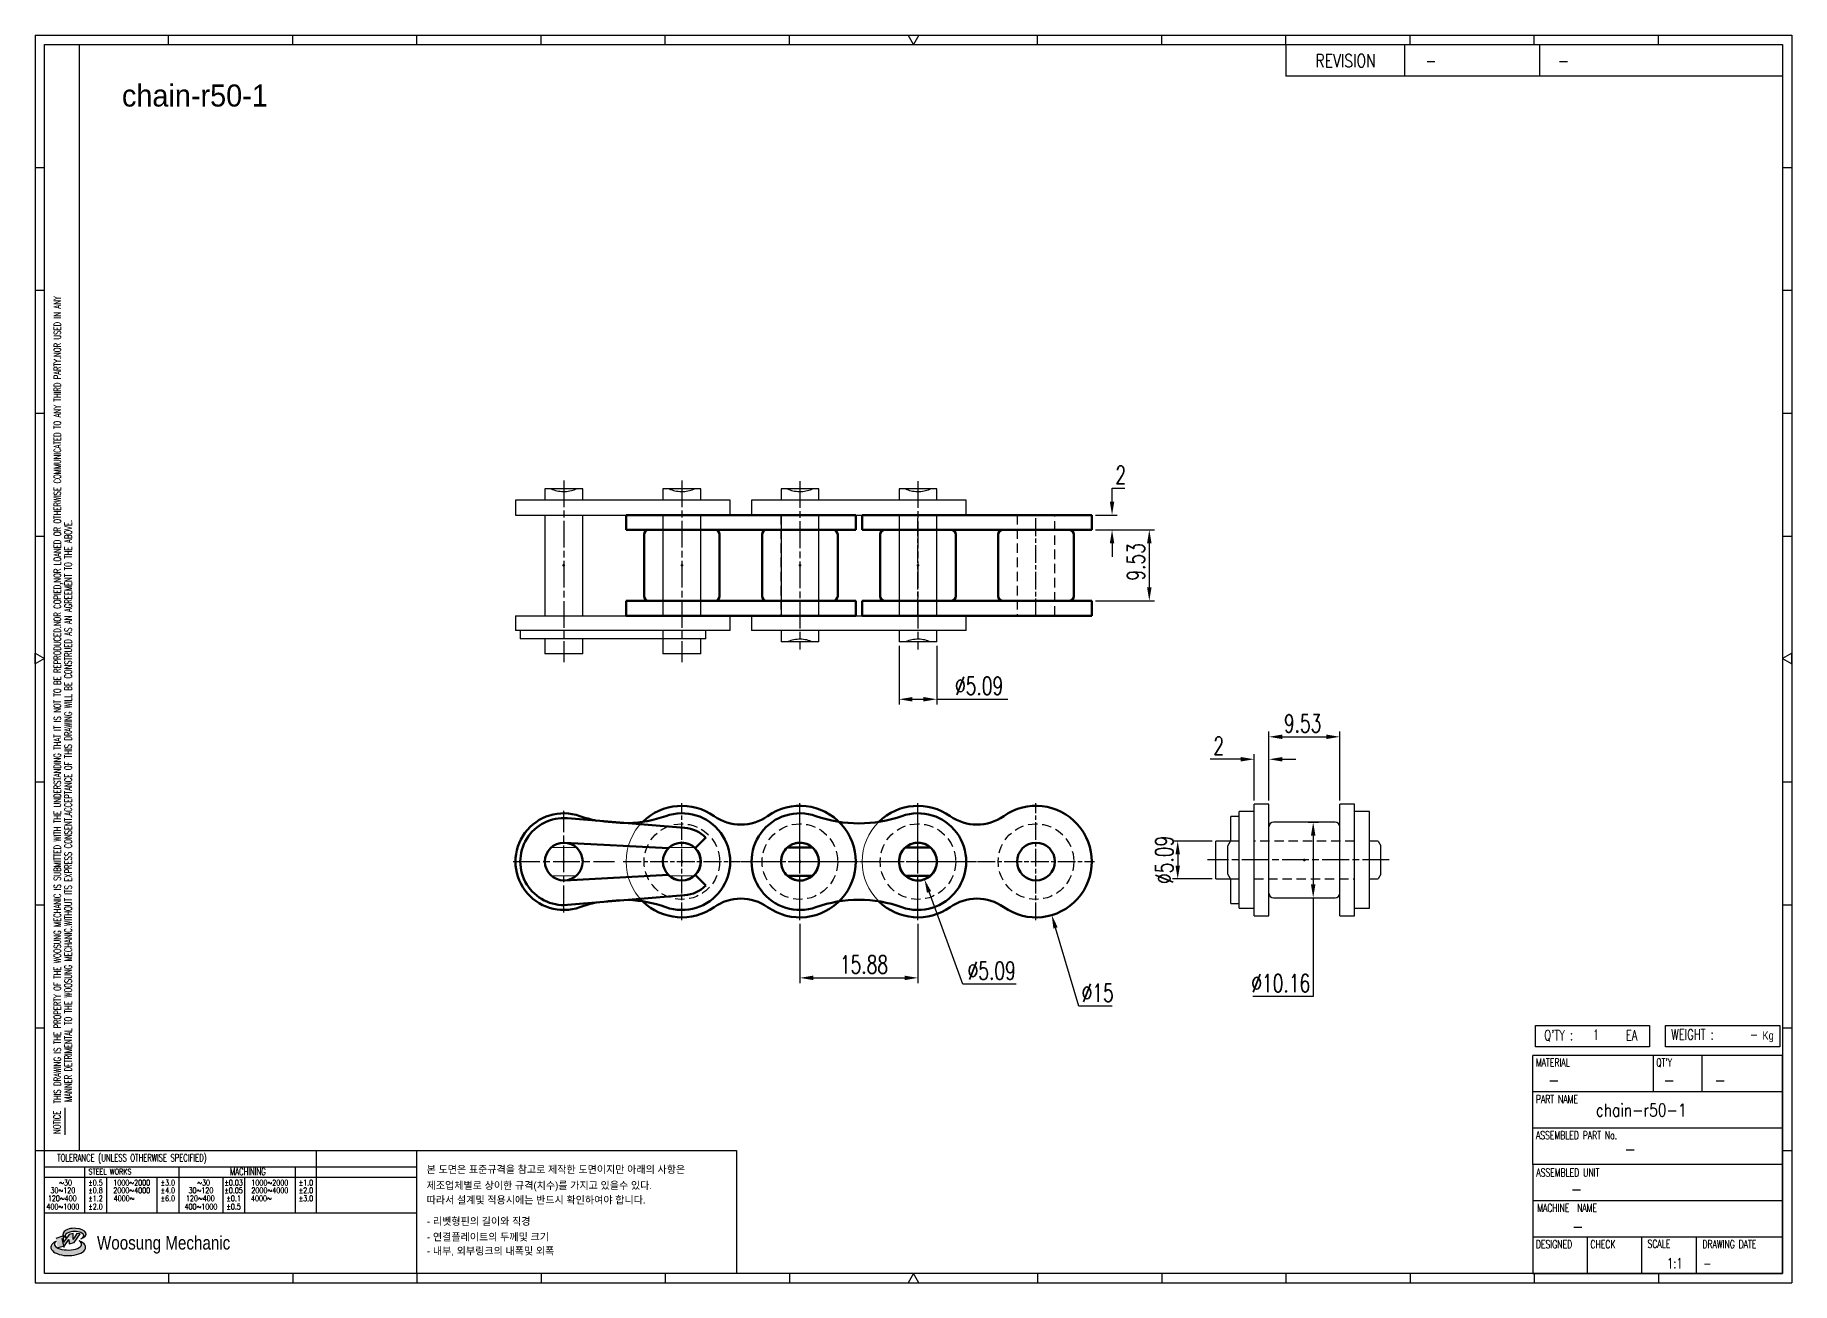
# Model space of a CAD drawing. Header units: millimetres. Extents: x 24612 to 24848, y 34 to 201.
import ezdxf
from ezdxf.enums import TextEntityAlignment as Align

# ---------------------------------------------------------------- set-up
doc = ezdxf.new("R2010")
doc.units = ezdxf.units.MM
doc.linetypes.add('AM_ISO08W050', pattern=[18, 12, -1.5, 3, -1.5])
doc.linetypes.add('HIDDEN', pattern=[9.525, 6.35, -3.175])
doc.layers.get('Defpoints').update_dxf_attribs({"color": 80})
for name, color, linetype, lineweight in [('2d ConnectionPoints', 7, 'Continuous', 50), ('AM_0', 7, 'Continuous', 50), ('AM_6', 10, 'Continuous', 35), ('AM_9', 253, 'Continuous', 0), ('CL1', 140, 'AM_ISO08W050', 25)]:
    doc.layers.add(name, color=color, linetype=linetype, lineweight=lineweight)
for name, color, linetype in [('HID-01', 2, 'HIDDEN'), ('S-DIM', 7, 'Continuous'), ('TITLE', 7, 'Continuous'), ('도면레이아웃', 7, 'Continuous')]:
    doc.layers.add(name, color=color, linetype=linetype)
doc.styles.add('HAN', font='ROMANS.shx', dxfattribs={"width": 0.7, "bigfont": 'whgtxt.shx'})
doc.styles.add('HKD_ST2', font='romans.shx', dxfattribs={"width": 0.7, "height": 4, "bigfont": '@extfont2.shx'})
doc.styles.add('HSG', font='SIMPLEX.shx', dxfattribs={"width": 0.7, "bigfont": 'HSG.shx'})
doc.styles.add('MtXpl_', font='Gulim.ttf')
doc.styles.add('SLDTEXTSTYLE4', font='arial.ttf', dxfattribs={"width": 0.8})
doc.styles.get("Standard").update_dxf_attribs({"font": 'arial.ttf'})
doc.dimstyles.new('APP1', dxfattribs={"dimtxt": 2.4, "dimasz": 1.8, "dimexe": 0.7, "dimexo": 0.5, "dimgap": 0.6, "dimtad": 1, "dimtoh": 1, "dimrnd": 0.01, "dimzin": 9, "dimdsep": 46, "dimtxsty": 'HSG', "dimcen": 0, "dimclrd": 1, "dimclre": 1, "dimclrt": 256, "dimazin": 2, "dimtp": 1, "dimtm": 1, "dimtfac": 0.5, "dimtofl": 0, "dimtmove": 0, "dimatfit": 3, "dimfxl": 0, "dimtvp": 1, "dimtolj": 2, "dimlwd": -1, "dimlwe": -1, "dimarcsym": 0})

# ---------------------------------------------------------------- blocks, each defined once
blk = doc.blocks.new('MAST')
at = {"layer": '도면레이아웃'}
h = blk.add_hatch(color=10, dxfattribs=at)
h.paths.add_polyline_path([(1.544, 35.177), (1.554, 34.966), (1.779, 35.034), (2.054, 35.422), (1.908, 35.446), (1.728, 35.167), (1.741, 35.439), (1.547, 35.405), (1.292, 35.041), (1.295, 35.33), (0.943, 35.208), (1.03, 34.8), (1.336, 34.885)])
edge = h.paths.add_edge_path()
edge.add_ellipse((1.795, 35.421), major_axis=(-0.53, 0), ratio=0.487785, start_angle=122.36065, end_angle=403.39574)
edge.add_line((1.411, 35.244), (1.419, 35.261))
edge.add_ellipse((1.798, 35.344), major_axis=(-0.423, 0), ratio=0.444396, start_angle=131.58977, end_angle=386.19408, ccw=False)
edge = h.paths.add_edge_path()
edge.add_ellipse((1.512, 34.815), major_axis=(-0.793, 0), ratio=0.480113, start_angle=314.67633, end_angle=590.85213)
edge.add_ellipse((1.501, 34.958), major_axis=(-0.62, 0), ratio=0.43311, start_angle=331.7024, end_angle=574.42495, ccw=False)
at = {"color": 140}
for p, q in [((0, 90.118), (80.15, 90.118)), ((0, 90.118), (0, 33.191)), ((80.15, 90.118), (80.15, 33.191)), ((57.068, 89.693), (57.068, 88.246)), ((62.47, 89.693), (62.47, 88.246)), ((68.635, 89.693), (68.635, 88.246)), ((79.725, 88.246), (57.068, 88.246)), ((68.449, 43.961), (68.449, 44.936)), ((68.449, 44.936), (73.654, 44.936)), ((73.654, 44.936), (73.654, 43.961)), ((74.39, 43.961), (74.39, 44.936)), ((74.39, 44.936), (79.595, 44.936)), ((79.595, 44.936), (79.595, 43.961)), ((68.336, 38.59), (68.336, 43.563)), ((79.725, 43.563), (68.336, 43.563)), ((73.654, 43.961), (68.449, 43.961)), ((73.827, 43.563), (73.827, 41.905)), ((79.595, 43.961), (74.39, 43.961)), ((76.037, 43.563), (76.037, 41.905)), ((79.725, 38.59), (79.725, 43.563)), ((79.725, 41.905), (68.336, 41.905)), ((79.725, 40.248), (68.336, 40.248)), ((68.336, 38.59), (68.336, 33.616)), ((79.725, 38.59), (68.336, 38.59)), ((79.725, 33.616), (79.725, 38.59)), ((79.725, 36.932), (68.336, 36.932)), ((79.725, 35.274), (68.336, 35.274)), ((70.822, 33.616), (70.822, 35.274)), ((73.309, 33.616), (73.309, 35.274)), ((75.796, 33.616), (75.796, 35.274)), ((0, 33.191), (80.15, 33.191)), ((68.336, 33.616), (79.725, 33.616))]:
    blk.add_line(p, q, dxfattribs=at)
for p, q in [((6.089, 89.693), (6.089, 90.118)), ((11.753, 89.693), (11.753, 90.118)), ((17.418, 89.693), (17.418, 90.118)), ((23.082, 89.693), (23.082, 90.118)), ((28.746, 89.693), (28.746, 90.118)), ((34.411, 89.693), (34.411, 90.118)), ((45.739, 89.693), (45.739, 90.118)), ((51.404, 89.693), (51.404, 90.118)), ((57.068, 89.693), (57.068, 90.118)), ((62.732, 89.693), (62.732, 90.118)), ((68.397, 89.693), (68.397, 90.118)), ((74.061, 89.693), (74.061, 90.118)), ((0, 84.085), (0.425, 84.085)), ((79.725, 84.085), (80.15, 84.085)), ((0, 78.478), (0.425, 78.478)), ((79.725, 78.478), (80.15, 78.478)), ((0, 72.87), (0.425, 72.87)), ((79.725, 72.87), (80.15, 72.87)), ((0, 67.262), (0.425, 67.262)), ((79.725, 67.262), (80.15, 67.262)), ((0, 56.047), (0.425, 56.047)), ((79.725, 56.047), (80.15, 56.047)), ((0, 50.439), (0.425, 50.439)), ((79.725, 50.439), (80.15, 50.439)), ((0, 44.832), (0.425, 44.832)), ((79.725, 44.832), (80.15, 44.832)), ((1.377, 39.947), (1.377, 41.174)), ((0, 39.224), (0.425, 39.224)), ((79.725, 39.224), (80.15, 39.224)), ((6.089, 33.616), (6.089, 33.191)), ((11.753, 33.616), (11.753, 33.191)), ((17.418, 33.616), (17.418, 33.191)), ((23.082, 33.616), (23.082, 33.191)), ((28.746, 33.616), (28.746, 33.191)), ((34.411, 33.616), (34.411, 33.191)), ((45.739, 33.616), (45.739, 33.191)), ((51.404, 33.616), (51.404, 33.191)), ((57.068, 33.616), (57.068, 33.191)), ((62.732, 33.616), (62.732, 33.191)), ((68.397, 33.616), (68.397, 33.191)), ((74.061, 33.616), (74.061, 33.191))]:
    blk.add_line(p, q)
at = {"color": 2}
for p, q in [((2.017, 39.224), (2.017, 89.693)), ((0.425, 39.224), (17.418, 39.224)), ((0.425, 38.487), (17.418, 38.487)), ((2.257, 38.487), (2.257, 36.382)), ((6.557, 38.5), (6.557, 36.382)), ((11.857, 38.487), (11.857, 36.382)), ((12.816, 39.224), (12.816, 36.382)), ((17.418, 33.616), (17.418, 39.224)), ((0.425, 38.012), (17.418, 38.012)), ((3.257, 38.012), (3.257, 36.382)), ((5.557, 38.012), (5.557, 36.382)), ((8.557, 38.012), (8.557, 36.382)), ((9.557, 38.026), (9.557, 36.382)), ((0.425, 36.382), (17.418, 36.382))]:
    blk.add_line(p, q, dxfattribs=at)
for points in [[(40.075, 89.693), (39.83, 90.118), (40.32, 90.118)], [(0.425, 61.679), (0, 61.433), (0, 61.924)], [(79.725, 61.679), (80.15, 61.433), (80.15, 61.924)], [(40.075, 33.616), (39.83, 33.191), (40.32, 33.191)]]:
    blk.add_lwpolyline(points, close=True)
at = {"color": 140}
blk.add_lwpolyline([(0.425, 89.693), (79.725, 89.693), (79.725, 33.616), (0.425, 33.616)], close=True, dxfattribs=at)
at = {"layer": '도면레이아웃'}
for p, q in [((1.295, 35.33), (0.943, 35.208)), ((1.547, 35.405), (1.292, 35.041)), ((1.292, 35.041), (1.295, 35.33)), ((1.741, 35.439), (1.547, 35.405)), ((1.908, 35.446), (1.728, 35.167)), ((1.728, 35.167), (1.741, 35.439)), ((1.779, 35.034), (2.054, 35.422)), ((2.054, 35.422), (1.908, 35.446)), ((1.03, 34.8), (1.336, 34.885)), ((1.224, 35.208), (1.311, 34.8)), ((1.224, 35.208), (1.224, 35.208)), ((1.336, 34.885), (1.544, 35.177)), ((1.419, 35.261), (1.411, 35.244)), ((1.544, 35.177), (1.554, 34.966)), ((1.554, 34.966), (1.779, 35.034))]:
    blk.add_line(p, q, dxfattribs=at)
for centre, major_axis, ratio, start_param, end_param in [((1.795, 35.421), (-0.53, 0), 0.487785, 2.135596, 7.040584), ((1.798, 35.344), (-0.423, 0), 0.444396, 2.296675, 6.740358), ((1.512, 34.815), (-0.793, 0), 0.480113, 5.492138, 10.312315), ((1.501, 34.958), (-0.62, 0), 0.43311, 5.789299, 10.025607)]:
    blk.add_ellipse(centre, major_axis=major_axis, ratio=ratio, start_param=start_param, end_param=end_param, dxfattribs=at)
for s, height, style, width, p in [('REVISION', 0.5806, 'HAN', 0.8, (58.415, 88.664)), ('-', 0.581, 'HAN', 0.8, (63.426, 88.664)), ('-', 0.581, 'HAN', 0.8, (69.468, 88.664)), ("Q'TY : ", 0.4746, 'HKD_ST2', 0.7, (68.857, 44.253)), ('1', 0.475, 'HKD_ST2', 0.7, (71.071, 44.275)), ('EA', 0.4746, 'HKD_ST2', 0.7, (72.578, 44.253)), ('WEIGHT : ', 0.4746, 'HKD_ST2', 0.7, (74.65, 44.286)), ('-', 0.581, 'HAN', 0.8, (69.029, 42.157)), ('-', 0.581, 'HAN', 0.8, (74.289, 42.157)), ('-', 0.581, 'HAN', 0.8, (76.623, 42.157)), ('-', 0.581, 'HAN', 0.8, (72.515, 39.013)), ('-', 0.581, 'HAN', 0.8, (70.067, 37.189)), ('-', 0.581, 'HAN', 0.8, (70.126, 35.48)), ('1:1', 0.4746, 'HKD_ST2', 0.7, (74.458, 33.848)), ('-', 0.475, 'HKD_ST2', 0.7, (76.112, 33.837))]:
    blk.add_text(s, height=height, dxfattribs=dict(style=style, width=width)).set_placement(p)
at = {"color": 6, "style": 'HKD_ST2', "width": 0.7}
for s, p in [(' THIS DRAWING IS THE PROPERTY OF THE WOOSUNG MECHANIC IS SUBMITTED WITH THE UNDERSTANDING THAT IT IS NOT TO BE REPRODUCED.NOR COPIED,NOR LOANED OR OTHERWISE COMMUNICATED TO ANY THIRD PARTY.NOR USED IN ANY', (1.173, 41.217)), ('MANNER DETRIMENTAL TO THE WOOSUNG MECHANIC.WITHOUT ITS EXPRESS CONSENT.ACCEPTANCE OF THIS DRAWING WILL BE CONSTRUED AS AN AGREEMENT TO THE ABOVE.', (1.672, 41.447))]:
    blk.add_text(s, height=0.326266, rotation=90, dxfattribs=at).set_placement(p)
at = {"style": 'HKD_ST2', "width": 0.7}
blk.add_text('-', height=0.475, dxfattribs=at).set_placement((78.613, 44.286), align=Align.RIGHT)
at = {"color": 254, "style": 'HKD_ST2', "width": 0.7}
for s, height, p in [('MATERIAL', 0.3651, (68.474, 43.425)), ("QT'Y", 0.3651, (73.965, 43.425)), ('PART NAME', 0.3651, (68.474, 41.756)), ('ASSEMBLED PART No.', 0.36511, (68.474, 40.109)), ('ASSEMBLED UNIT', 0.36511, (68.49, 38.408)), ('MACHINE  NAME', 0.36511, (68.532, 36.794)), ('DESIGNED', 0.3651, (68.474, 35.136)), ('CHECK', 0.3651, (70.961, 35.136)), ('SCALE', 0.3651, (73.566, 35.153)), ('DRAWING DATE', 0.36511, (76.071, 35.141))]:
    blk.add_text(s, height=height, dxfattribs=at).set_placement(p, align=Align.TOP_LEFT)
at = {"style": 'HKD_ST2', "width": 0.7}
blk.add_text('NOTICE', height=0.3263, rotation=90, dxfattribs=at).set_placement((1.163, 39.988))
blk.add_text('TOLERANCE (UNLESS OTHERWISE SPECIFIED)', height=0.32627, dxfattribs=at).set_placement((4.417, 38.896), align=Align.MIDDLE_CENTER)
at = {"color": 4, "style": 'HKD_ST2', "width": 0.7}
for s, height, p in [('%%12630', 0.261, (1.389, 37.762)), ('1000%%1262000', 0.26101, (4.407, 37.762)), ('%%12630', 0.261, (7.689, 37.762)), ('1000%%1262000', 0.26101, (10.707, 37.762)), ('120%%126400', 0.26101, (1.237, 37.045)), ('30%%126120', 0.261, (1.263, 37.411)), ('4000%%126', 0.261, (4.061, 37.045)), ('2000%%1264000', 0.26101, (4.407, 37.411)), ('120%%126400', 0.26101, (7.537, 37.045)), ('30%%126120', 0.261, (7.563, 37.411)), ('4000%%126', 0.261, (10.321, 37.045)), ('2000%%1264000', 0.26101, (10.707, 37.411)), ('400%%1261000', 0.26101, (1.263, 36.67)), ('400%%1261000', 0.26101, (7.563, 36.67))]:
    blk.add_text(s, height=height, dxfattribs=at).set_placement(p, align=Align.MIDDLE_CENTER)
for s, height, p in [('%%P0.5', 0.261, (2.757, 37.762)), ('STEEL WORKS', 0.26101, (3.416, 38.268)), ('%%P3.0', 0.261, (6.057, 37.762)), ('%%P0.03', 0.261, (9.057, 37.762)), ('MACHINING', 0.3263, (9.707, 38.27)), ('%%P1.0', 0.261, (12.357, 37.762)), ('%%P0.8', 0.261, (2.757, 37.411)), ('%%P1.2', 0.261, (2.757, 37.045)), ('%%P4.0', 0.261, (6.057, 37.411)), ('%%P6.0', 0.261, (6.057, 37.045)), ('%%P0.05', 0.261, (9.057, 37.411)), ('%%P0.1', 0.261, (9.057, 37.045)), ('%%P2.0', 0.261, (12.357, 37.411)), ('%%P3.0', 0.261, (12.357, 37.045)), ('%%P2.0', 0.261, (2.757, 36.67)), ('%%P0.5', 0.261, (9.057, 36.67))]:
    blk.add_text(s, height=height, dxfattribs=at).set_placement(p, align=Align.MIDDLE)
at = {"color": 1, "style": 'SLDTEXTSTYLE4', "width": 0.8}
blk.add_text('Woosung Mechanic', height=0.61957, dxfattribs=at).set_placement((2.822, 34.711))
at = {"layer": 'TITLE', "width": 0.8}
blk.add_text('Kg', height=0.3789, dxfattribs=at).set_placement((78.807, 44.286))
blk = doc.blocks.new('drgh')
at = {"layer": 'AM_0'}
for p, q in [((71, 6.765), (40.125, 6.765)), ((40.125, 6.765), (40.125, 4.765)), ((71, 4.765), (40.125, 4.765)), ((71, 4.765), (71, 6.765)), ((42.545, 4.13508), (42.545, -4.13508)), ((52.705, -4.13508), (52.705, 4.13508)), ((58.42, 4.13508), (58.42, -4.13508)), ((68.58, -4.13508), (68.58, 4.13508)), ((40.125, -4.765), (40.125, -6.765)), ((71, -4.765), (40.125, -4.765)), ((71, -6.765), (40.125, -6.765)), ((71, -6.765), (71, -4.765))]:
    blk.add_line(p, q, dxfattribs=at)
for centre, start, end in [((43.17492, 4.13508), 90, 180), ((52.07508, 4.13508), 0, 90), ((59.04992, 4.13508), 90, 180), ((67.95008, 4.13508), 0, 90), ((43.17492, -4.13508), 180, 270), ((52.07508, -4.13508), 270, 0), ((59.04992, -4.13508), 180, 270), ((67.95008, -4.13508), 270, 360)]:
    blk.add_arc(centre, 0.62992, start, end, dxfattribs=at)
at = {"layer": 'CL1', "ltscale": 0.2}
for p, q in [((47.625, -6.865), (47.625, 6.865)), ((63.5, -6.865), (63.5, 6.865))]:
    blk.add_line(p, q, dxfattribs=at)
at = {"layer": 'HID-01', "ltscale": 0.2}
for p, q in [((45.08, 6.765), (45.08, -6.765)), ((50.17, -6.765), (50.17, 6.765)), ((60.955, 6.765), (60.955, -6.765)), ((66.045, -6.765), (66.045, 6.765))]:
    blk.add_line(p, q, dxfattribs=at)
at = {"layer": 'AM_6'}
for tag, p, flags in [('NB', (76, 6.865), 8), ('CATALOG', (76, 4.365), 8), ('NN', (76, 6.365), 8), ('NT', (76, 5.865), 8), ('NBSYN', (76, 5.365), 8), ('LINA', (76, 4.865), 8), ('VER', (76, 2.865), 8), ('SIZE', (76, 3.865), 8), ('PT', (76, 3.365), 8), ('H2', (76, 2.365), 8), ('P', (76, 1.865), 8), ('L3', (76, 1.365), 8), ('D1', (76, 0.865), 8), ('D2', (76, 0.365), 8), ('L4', (76, -0.135), 8), ('SH', (76, -0.635), 8), ('COMPANY', (76, -1.135), 8), ('ExcludeFromBOM', (76, -1.635), 8), ('PSOL_0', (76, -2.135), 9), ('PSOL_1', (76, -2.635), 9)]:
    blk.add_attdef(tag, p, '', height=0.5, dxfattribs=dict(at, flags=flags))
blk = doc.blocks.new('xdfg56ydfg')
at = {"layer": 'AM_0'}
for p, q in [((8.375, 6.765), (8.375, 4.765)), ((39.25, 6.765), (8.375, 6.765)), ((39.25, 4.765), (8.375, 4.765)), ((39.25, 4.765), (39.25, 6.765)), ((10.795, 4.13508), (10.795, -4.13508)), ((20.955, -4.13508), (20.955, 4.13508)), ((26.67, 4.13508), (26.67, -4.13508)), ((36.83, -4.13508), (36.83, 4.13508)), ((39.25, -4.765), (8.375, -4.765)), ((8.375, -4.765), (8.375, -6.765)), ((39.25, -6.765), (8.375, -6.765)), ((39.25, -6.765), (39.25, -4.765))]:
    blk.add_line(p, q, dxfattribs=at)
for centre, start, end in [((11.42492, 4.13508), 90, 180), ((20.32508, 4.13508), 0, 90), ((27.29992, 4.13508), 90, 180), ((36.20008, 4.13508), 360, 90), ((11.42492, -4.13508), 180, 270), ((20.32508, -4.13508), 270, 0), ((27.29992, -4.13508), 180, 270), ((36.20008, -4.13508), 270, 0)]:
    blk.add_arc(centre, 0.62992, start, end, dxfattribs=at)
at = {"layer": 'HID-01', "ltscale": 0.2}
for p, q in [((13.33, 6.765), (13.33, -6.765)), ((18.42, -6.765), (18.42, 6.765)), ((29.205, 6.765), (29.205, -6.765)), ((34.295, -6.765), (34.295, 6.765))]:
    blk.add_line(p, q, dxfattribs=at)
at = {"layer": 'AM_6'}
for tag, p, flags in [('NB', (44.25, 6.765), 8), ('CATALOG', (44.25, 4.265), 8), ('NN', (44.25, 6.265), 8), ('NT', (44.25, 5.765), 8), ('NBSYN', (44.25, 5.265), 8), ('LINA', (44.25, 4.765), 8), ('VER', (44.25, 2.765), 8), ('SIZE', (44.25, 3.765), 8), ('PT', (44.25, 3.265), 8), ('H2', (44.25, 2.265), 8), ('P', (44.25, 1.765), 8), ('L3', (44.25, 1.265), 8), ('D1', (44.25, 0.765), 8), ('D2', (44.25, 0.265), 8), ('L4', (44.25, -0.235), 8), ('SH', (44.25, -0.735), 8), ('COMPANY', (44.25, -1.235), 8), ('ExcludeFromBOM', (44.25, -1.735), 8), ('PSOL_0', (44.25, -2.235), 9), ('PSOL_1', (44.25, -2.735), 9)]:
    blk.add_attdef(tag, p, '', height=0.5, dxfattribs=dict(at, flags=flags))
blk = doc.blocks.new('gh67dfg')
for p, q in [((34.29, 10.3), (29.21, 10.3)), ((29.21, 10.3), (29.21, 8.76)), ((34.29, 8.76), (34.29, 10.3)), ((45.08, 10.3), (45.08, 8.76)), ((50.17, 10.3), (45.08, 10.3)), ((50.17, 8.76), (50.17, 10.3)), ((25.25, 8.76), (25.25, 6.77)), ((54.12, 8.76), (25.25, 8.76)), ((54.12, 6.77), (54.12, 8.76)), ((25.25, 6.77), (54.12, 6.77)), ((29.21, 6.77), (29.21, -6.77)), ((34.29, -6.77), (34.29, 6.77)), ((45.08, 6.77), (45.08, -6.77)), ((50.17, -6.77), (50.17, 6.77)), ((25.25, -6.77), (54.12, -6.77)), ((25.25, -6.77), (25.25, -8.77)), ((54.12, -8.77), (54.12, -6.77)), ((54.12, -8.77), (25.25, -8.77)), ((29.21, -8.77), (29.21, -10.3)), ((34.29, -10.3), (34.29, -8.77)), ((45.08, -8.77), (45.08, -10.3)), ((50.17, -10.3), (50.17, -8.77)), ((34.29, -10.3), (29.21, -10.3)), ((50.17, -10.3), (45.08, -10.3))]:
    blk.add_line(p, q)
for points in [[(30.07, 10.3), (30.24, 10.22), (30.42, 10.15), (30.62, 10.09), (30.82, 10.03), (31.03, 9.99), (31.25, 9.96), (31.47, 9.94), (31.69, 9.93), (31.91, 9.94), (32.13, 9.95), (32.35, 9.97), (32.56, 10.01), (32.77, 10.06), (32.97, 10.11), (33.16, 10.18), (33.34, 10.25), (33.43, 10.3)], [(45.94, 10.3), (46.11, 10.22), (46.3, 10.15), (46.49, 10.09), (46.7, 10.03), (46.91, 9.99), (47.12, 9.96), (47.34, 9.94), (47.56, 9.93), (47.78, 9.94), (48.01, 9.95), (48.22, 9.97), (48.44, 10.01), (48.64, 10.06), (48.84, 10.11), (49.03, 10.18), (49.21, 10.25), (49.31, 10.3)], [(33.43, -10.3), (33.26, -10.22), (33.08, -10.15), (32.88, -10.09), (32.68, -10.03), (32.47, -9.99), (32.25, -9.96), (32.03, -9.94), (31.81, -9.93), (31.59, -9.94), (31.37, -9.95), (31.15, -9.97), (30.94, -10.01), (30.73, -10.06), (30.53, -10.11), (30.34, -10.18), (30.16, -10.25), (30.07, -10.3)], [(49.31, -10.3), (49.14, -10.22), (48.95, -10.15), (48.76, -10.09), (48.55, -10.03), (48.34, -9.99), (48.13, -9.96), (47.91, -9.94), (47.69, -9.93), (47.47, -9.94), (47.24, -9.95), (47.03, -9.97), (46.81, -10.01), (46.61, -10.06), (46.41, -10.11), (46.22, -10.18), (46.04, -10.25), (45.94, -10.3)]]:
    blk.add_lwpolyline(points)
at = {"layer": 'CL1', "ltscale": 0.3}
for p, q in [((31.75, 11.33), (31.75, -11.33)), ((47.62, 11.33), (47.62, -11.33))]:
    blk.add_line(p, q, dxfattribs=at)
at = {"layer": 'AM_6'}
for tag, p, flags in [('NB', (59.12, 11.33), 8), ('NN', (59.12, 10.83), 8), ('NT', (59.12, 10.33), 8), ('NBSYN', (59.12, 9.83), 8), ('LINA', (59.12, 9.33), 8), ('VER', (59.12, 6.83), 8), ('CATALOG', (59.12, 8.83), 8), ('SIZE', (59.12, 8.33), 8), ('NOL', (59.12, 7.83), 8), ('PT', (59.12, 7.33), 8), ('C', (59.12, 6.33), 8), ('D1', (59.12, 5.83), 8), ('D2', (59.12, 5.33), 8), ('L3', (59.12, 4.83), 8), ('L3R', (59.12, 4.33), 8), ('T3', (59.12, 3.83), 8), ('L4R', (59.12, 3.33), 8), ('H1', (59.12, 2.83), 8), ('H2', (59.12, 2.33), 8), ('SH', (59.12, 0.33), 8), ('GB', (59.12, -0.17), 8), ('P', (59.12, 1.83), 8), ('NOLMIN', (59.12, 1.33), 8), ('NOLMAX', (59.12, 0.83), 8), ('COMPANY', (59.12, -0.67), 8), ('ExcludeFromBOM', (59.12, -1.17), 8), ('PSOL_0', (59.12, -1.67), 9), ('PSOL_1', (59.12, -2.17), 9), ('PSOL_2', (59.12, -2.67), 9)]:
    blk.add_attdef(tag, p, '', height=0.5, dxfattribs=dict(at, flags=flags))
blk = doc.blocks.new('65fdga')
for p, q in [((-2.54, 10.3), (-2.54, 8.77)), ((2.54, 10.3), (-2.54, 10.3)), ((2.54, 8.77), (2.54, 10.3)), ((18.42, 10.3), (13.33, 10.3)), ((13.33, 10.3), (13.33, 8.77)), ((18.42, 8.77), (18.42, 10.3)), ((-6.5, 8.77), (-6.5, 6.76)), ((22.38, 8.77), (-6.5, 8.77)), ((22.38, 6.76), (22.38, 8.77)), ((-6.5, 6.76), (22.38, 6.76)), ((-2.54, 6.76), (-2.54, -6.77)), ((2.54, -6.77), (2.54, 6.76)), ((13.33, 6.76), (13.33, -6.77)), ((18.42, -6.77), (18.42, 6.76)), ((-6.5, -6.77), (22.38, -6.77)), ((-6.5, -6.77), (-6.5, -8.77)), ((22.38, -8.77), (22.38, -6.77)), ((22.38, -8.77), (-6.5, -8.77)), ((-5.85, -8.77), (-5.85, -9.88)), ((13.33, -8.77), (13.33, -9.88)), ((19.09, -9.88), (19.09, -8.77)), ((19.09, -9.88), (-5.85, -9.88)), ((-2.54, -9.88), (-2.54, -11.9)), ((2.54, -11.9), (2.54, -9.88)), ((13.33, -9.88), (13.33, -11.9)), ((18.42, -11.9), (18.42, -9.88)), ((2.54, -11.9), (-2.54, -11.9)), ((18.42, -11.9), (13.33, -11.9))]:
    blk.add_line(p, q)
for points in [[(-1.68, 10.3), (-1.51, 10.22), (-1.33, 10.15), (-1.13, 10.09), (-0.93, 10.03), (-0.72, 9.99), (-0.5, 9.96), (-0.28, 9.94), (-0.06, 9.93), (0.16, 9.94), (0.38, 9.95), (0.6, 9.97), (0.81, 10.01), (1.02, 10.06), (1.22, 10.11), (1.41, 10.18), (1.59, 10.25), (1.68, 10.3)], [(14.19, 10.3), (14.36, 10.22), (14.55, 10.15), (14.74, 10.09), (14.95, 10.03), (15.16, 9.99), (15.37, 9.96), (15.59, 9.94), (15.81, 9.93), (16.03, 9.94), (16.26, 9.95), (16.47, 9.97), (16.69, 10.01), (16.89, 10.06), (17.09, 10.11), (17.28, 10.18), (17.46, 10.25), (17.56, 10.3)]]:
    blk.add_lwpolyline(points)
at = {"layer": 'CL1', "ltscale": 0.3}
for p, q in [((0, 11.41), (0, -13.01)), ((15.88, 11.41), (15.88, -13.01))]:
    blk.add_line(p, q, dxfattribs=at)
at = {"layer": 'AM_6'}
for tag, p, flags in [('NB', (27.38, 11.41), 8), ('NN', (27.38, 10.91), 8), ('NT', (27.38, 10.41), 8), ('NBSYN', (27.38, 9.91), 8), ('LINA', (27.38, 9.41), 8), ('VER', (27.38, 6.91), 8), ('CATALOG', (27.38, 8.91), 8), ('SIZE', (27.38, 8.41), 8), ('NOL', (27.38, 7.91), 8), ('PT', (27.38, 7.41), 8), ('C', (27.38, 6.41), 8), ('D1', (27.38, 5.91), 8), ('D2', (27.38, 5.41), 8), ('L3', (27.38, 4.91), 8), ('L3R', (27.38, 4.41), 8), ('T3', (27.38, 3.91), 8), ('L4R', (27.38, 3.41), 8), ('H1', (27.38, 2.91), 8), ('H2', (27.38, 2.41), 8), ('P', (27.38, 1.91), 8), ('SH', (27.38, 0.41), 8), ('GB', (27.38, -0.09), 8), ('NOLMIN', (27.38, 1.41), 8), ('NOLMAX', (27.38, 0.91), 8), ('COMPANY', (27.38, -0.59), 8), ('ExcludeFromBOM', (27.38, -1.09), 8), ('PSOL_0', (27.38, -1.59), 9), ('PSOL_1', (27.38, -2.09), 9), ('PSOL_2', (27.38, -2.59), 9)]:
    blk.add_attdef(tag, p, '', height=0.5, dxfattribs=dict(at, flags=flags))
blk = doc.blocks.new('efdgh')
at = {"layer": 'AM_0'}
for centre in [(47.62, 0), (63.5, 0)]:
    blk.add_circle(centre, 2.54, dxfattribs=at)
for centre, radius, start, end in [((47.62, 0), 7.5, 54.6228, 134.4644), ((63.5, 0), 7.5, 234.6228, 125.3772), ((55.56, 11.18), 6.21, 234.6228, 305.3772), ((47.62, 0), 7.5, 225.5356, 305.3772), ((55.56, -11.18), 6.21, 54.6228, 125.3772)]:
    blk.add_arc(centre, radius, start, end, dxfattribs=at)
at = {"layer": 'AM_9'}
blk.add_arc((47.62, 0), 7.5, 134.4644, 225.5356, dxfattribs=at)
at = {"layer": 'CL1', "ltscale": 0.2}
for p, q in [((47.62, -7.88), (47.62, 7.88)), ((63.5, -7.88), (63.5, 7.88)), ((39.75, 0), (55.5, 0)), ((55.62, 0), (71.38, 0))]:
    blk.add_line(p, q, dxfattribs=at)
at = {"layer": 'HID-01', "ltscale": 0.2}
for centre in [(47.62, 0), (63.5, 0)]:
    blk.add_circle(centre, 5.08, dxfattribs=at)
at = {"layer": 'AM_6'}
for tag, p, flags in [('NB', (76.38, 7.88), 8), ('NN', (76.38, 7.38), 8), ('NT', (76.38, 6.88), 8), ('CATALOG', (76.38, 5.38), 8), ('SIZE', (76.38, 4.88), 8), ('NBSYN', (76.38, 6.38), 8), ('LINA', (76.38, 5.88), 8), ('PT', (76.38, 4.38), 8), ('VER', (76.38, 3.88), 8), ('H2', (76.38, 3.38), 8), ('P', (76.38, 2.88), 8), ('L3', (76.38, 2.38), 8), ('D1', (76.38, 1.88), 8), ('SH', (76.38, 0.38), 8), ('COMPANY', (76.38, -0.12), 8), ('D2', (76.38, 1.38), 8), ('L4', (76.38, 0.88), 8), ('ExcludeFromBOM', (76.38, -0.62), 8), ('PSOL_0', (76.38, -1.12), 9), ('PSOL_1', (76.38, -1.62), 9)]:
    blk.add_attdef(tag, p, '', height=0.5, dxfattribs=dict(at, flags=flags))
blk = doc.blocks.new('45tdfvv')
at = {"layer": 'AM_0'}
for p, q in [((33.43, 1.91), (30.07, 1.91)), ((49.31, 1.91), (45.94, 1.91)), ((33.43, -1.91), (30.07, -1.91)), ((49.31, -1.91), (45.94, -1.91))]:
    blk.add_line(p, q, dxfattribs=at)
for points in [[(33.43, 1.91), (33.26, 2.05), (33.08, 2.17), (32.88, 2.28), (32.68, 2.37), (32.47, 2.44), (32.25, 2.49), (32.03, 2.53), (31.81, 2.54), (31.59, 2.54), (31.37, 2.52), (31.15, 2.47), (30.94, 2.41), (30.73, 2.33), (30.53, 2.23), (30.34, 2.12), (30.16, 1.99), (30.07, 1.91)], [(49.31, 1.91), (49.14, 2.05), (48.95, 2.17), (48.76, 2.28), (48.55, 2.37), (48.34, 2.44), (48.13, 2.49), (47.91, 2.53), (47.69, 2.54), (47.47, 2.54), (47.24, 2.52), (47.03, 2.47), (46.81, 2.41), (46.61, 2.33), (46.41, 2.23), (46.22, 2.12), (46.04, 1.99), (45.94, 1.91)], [(30.07, -1.91), (30.24, -2.05), (30.42, -2.17), (30.62, -2.28), (30.82, -2.37), (31.03, -2.44), (31.25, -2.49), (31.47, -2.53), (31.69, -2.54), (31.91, -2.54), (32.13, -2.52), (32.35, -2.47), (32.56, -2.41), (32.77, -2.33), (32.97, -2.23), (33.16, -2.12), (33.34, -1.99), (33.43, -1.91)], [(45.94, -1.91), (46.11, -2.05), (46.3, -2.17), (46.49, -2.28), (46.7, -2.37), (46.91, -2.44), (47.12, -2.49), (47.34, -2.53), (47.56, -2.54), (47.78, -2.54), (48.01, -2.52), (48.22, -2.47), (48.44, -2.41), (48.64, -2.33), (48.84, -2.23), (49.03, -2.12), (49.21, -1.99), (49.31, -1.91)]]:
    blk.add_lwpolyline(points, dxfattribs=at)
for centre, radius, start, end in [((31.75, 0), 6.5, 70.6198, 289.3802), ((39.69, 22.56), 17.42, 250.6198, 289.3802), ((47.62, 0), 6.5, 250.6198, 109.3802), ((31.75, 0), 2.54, 131.4096, 228.5904), ((31.75, 0), 2.54, 311.4096, 48.5904), ((47.62, 0), 2.55, 131.4096, 228.5904), ((47.62, 0), 2.54, 311.4096, 48.5904), ((39.69, -22.56), 17.42, 70.6198, 109.3802)]:
    blk.add_arc(centre, radius, start, end, dxfattribs=at)
at = {"layer": 'CL1', "ltscale": 0.3}
for p, q in [((31.75, -6.83), (31.75, 6.82)), ((47.62, -6.83), (47.62, 6.82)), ((24.92, 0), (38.58, 0)), ((40.8, 0), (54.45, 0))]:
    blk.add_line(p, q, dxfattribs=at)
at = {"layer": 'AM_6'}
for tag, p, flags in [('NB', (59.12, 6.82), 8), ('CATALOG', (59.12, 4.32), 8), ('NN', (59.12, 6.32), 8), ('NT', (59.12, 5.82), 8), ('NBSYN', (59.12, 5.32), 8), ('LINA', (59.12, 4.82), 8), ('VER', (59.12, 2.32), 8), ('SIZE', (59.12, 3.82), 8), ('NOL', (59.12, 3.32), 8), ('PT', (59.12, 2.82), 8), ('C', (59.12, 1.82), 8), ('D1', (59.12, 1.32), 8), ('D2', (59.12, 0.82), 8), ('L3', (59.12, 0.32), 8), ('L3R', (59.12, -0.18), 8), ('T3', (59.12, -0.68), 8), ('L4R', (59.12, -1.18), 8), ('H1', (59.12, -1.68), 8), ('H2', (59.12, -2.18), 8), ('P', (59.12, -2.68), 8), ('SH', (59.12, -4.18), 8), ('GB', (59.12, -4.68), 8), ('COMPANY', (59.12, -5.18), 8), ('NOLMIN', (59.12, -3.18), 8), ('NOLMAX', (59.12, -3.68), 8), ('ExcludeFromBOM', (59.12, -5.68), 8), ('PSOL_0', (59.12, -6.18), 9), ('PSOL_1', (59.12, -6.68), 9), ('PSOL_2', (59.12, -7.18), 9)]:
    blk.add_attdef(tag, p, '', height=0.5, dxfattribs=dict(at, flags=flags))
blk = doc.blocks.new('aw34dfg')
at = {"layer": 'AM_0'}
for p, q in [((16.25, 4.53), (0.48, 5.83)), ((0.14, 2.54), (14.08, 1.8)), ((17.67, 1.8), (19.09, 3.22)), ((14.08, -1.8), (0.14, -2.54)), ((19.09, -3.22), (17.67, -1.8)), ((0.48, -5.83), (16.25, -4.53))]:
    blk.add_line(p, q, dxfattribs=at)
for centre, radius in [((0, 0), 2.54), ((15.88, 0), 2.55)]:
    blk.add_circle(centre, radius, dxfattribs=at)
for centre, radius, start, end in [((0, 0), 6.5, 70.6198, 289.3802), ((0, 0), 5.85, 85.3028, 274.6972), ((7.94, 22.56), 17.42, 250.6198, 258.2675), ((7.94, 22.56), 17.42, 272.3381, 289.3802), ((15.88, 0), 6.5, 250.6198, 109.3802), ((15.88, 0), 4.55, 45, 85.3028), ((15.88, 0), 4.55, 274.6972, 315), ((7.94, -22.56), 17.42, 101.7325, 109.3802), ((7.94, -22.56), 17.42, 70.6198, 87.6619)]:
    blk.add_arc(centre, radius, start, end, dxfattribs=at)
at = {"layer": 'AM_9'}
for p, q in [((1.68, 1.91), (-1.68, 1.91)), ((17.56, 1.91), (14.19, 1.91)), ((1.68, -1.91), (-1.68, -1.91)), ((14.19, -1.91), (17.56, -1.91))]:
    blk.add_line(p, q, dxfattribs=at)
for centre, start, end in [((7.94, 22.56), 258.2675, 272.3381), ((7.94, -22.56), 87.6619, 101.7325)]:
    blk.add_arc(centre, 17.42, start, end, dxfattribs=at)
at = {"layer": 'CL1', "ltscale": 0.3}
for p, q in [((0, -6.83), (0, 6.83)), ((-6.83, 0), (6.83, 0))]:
    blk.add_line(p, q, dxfattribs=at)
at = {"layer": 'AM_6'}
for tag, p, flags in [('NB', (27.38, 6.83), 8), ('CATALOG', (27.38, 4.33), 8), ('NN', (27.38, 6.33), 8), ('NT', (27.38, 5.83), 8), ('NBSYN', (27.38, 5.33), 8), ('LINA', (27.38, 4.83), 8), ('VER', (27.38, 2.33), 8), ('SIZE', (27.38, 3.83), 8), ('NOL', (27.38, 3.33), 8), ('PT', (27.38, 2.83), 8), ('C', (27.38, 1.83), 8), ('D1', (27.38, 1.33), 8), ('D2', (27.38, 0.83), 8), ('L3', (27.38, 0.33), 8), ('L3R', (27.38, -0.17), 8), ('T3', (27.38, -0.67), 8), ('L4R', (27.38, -1.17), 8), ('H1', (27.38, -1.67), 8), ('H2', (27.38, -2.17), 8), ('P', (27.38, -2.67), 8), ('SH', (27.38, -4.17), 8), ('GB', (27.38, -4.67), 8), ('COMPANY', (27.38, -5.17), 8), ('NOLMIN', (27.38, -3.17), 8), ('NOLMAX', (27.38, -3.67), 8), ('ExcludeFromBOM', (27.38, -5.67), 8), ('PSOL_0', (27.38, -6.17), 9), ('PSOL_1', (27.38, -6.67), 9), ('PSOL_2', (27.38, -7.17), 9)]:
    blk.add_attdef(tag, p, '', height=0.5, dxfattribs=dict(at, flags=flags))
blk = doc.blocks.new('*D9')
at = {"layer": 'Defpoints', "color": 0, "transparency": 16777216}
for p in [(24728.35, 119.76), (24733.44, 119.76), (24733.44, 112.06)]:
    blk.add_point(p, dxfattribs=at)
at = {"layer": 'S-DIM', "color": 1, "linetype": 'ByBlock', "transparency": 16777216}
for p, q in [((24728.35, 119.26), (24728.35, 111.36)), ((24733.44, 119.26), (24733.44, 111.36)), ((24730.15, 112.06), (24731.64, 112.06)), ((24733.44, 112.06), (24743, 112.06))]:
    blk.add_line(p, q, dxfattribs=at)
at = {"layer": 'S-DIM', "color": 1, "transparency": 16777216}
for points in [[(24730.15, 112.36), (24730.15, 111.76), (24728.35, 112.06)], [(24731.64, 112.36), (24731.64, 111.76), (24733.44, 112.06)]]:
    blk.add_solid(points, dxfattribs=at)
at = {"layer": 'S-DIM', "transparency": 16777216, "insert": (24739.12, 113.86), "char_height": 2.4, "attachment_point": 5, "style": 'HSG'}
blk.add_mtext('\\A2;%%c5.09', dxfattribs=at)
blk = doc.blocks.new('*D10')
at = {"layer": 'Defpoints', "color": 0, "transparency": 16777216}
for p in [(24715.02, 82.35), (24730.9, 82.35), (24730.9, 74.59)]:
    blk.add_point(p, dxfattribs=at)
at = {"layer": 'S-DIM', "color": 1, "linetype": 'ByBlock', "transparency": 16777216}
for p, q in [((24715.02, 81.85), (24715.02, 73.89)), ((24730.9, 81.85), (24730.9, 73.89)), ((24716.82, 74.59), (24729.1, 74.59))]:
    blk.add_line(p, q, dxfattribs=at)
at = {"layer": 'S-DIM', "color": 1, "transparency": 16777216}
for points in [[(24716.82, 74.89), (24716.82, 74.29), (24715.02, 74.59)], [(24729.1, 74.89), (24729.1, 74.29), (24730.9, 74.59)]]:
    blk.add_solid(points, dxfattribs=at)
at = {"layer": 'S-DIM', "transparency": 16777216, "insert": (24723.64, 76.39), "char_height": 2.4, "attachment_point": 5, "style": 'HSG'}
blk.add_mtext('\\A2;15.88', dxfattribs=at)
blk = doc.blocks.new('*D11')
at = {"layer": 'Defpoints', "color": 0, "transparency": 16777216}
for p in [(24778.1, 103.99), (24776.1, 97.95), (24778.1, 97.95)]:
    blk.add_point(p, dxfattribs=at)
at = {"layer": 'S-DIM', "color": 1, "linetype": 'ByBlock', "transparency": 16777216}
for p, q in [((24774.3, 103.99), (24770.18, 103.99)), ((24776.1, 98.45), (24776.1, 104.69)), ((24778.1, 98.45), (24778.1, 104.69)), ((24779.9, 103.99), (24781.7, 103.99))]:
    blk.add_line(p, q, dxfattribs=at)
at = {"layer": 'S-DIM', "color": 1, "transparency": 16777216}
for points in [[(24774.3, 104.29), (24774.3, 103.69), (24776.1, 103.99)], [(24779.9, 104.29), (24779.9, 103.69), (24778.1, 103.99)]]:
    blk.add_solid(points, dxfattribs=at)
at = {"layer": 'S-DIM', "transparency": 16777216, "insert": (24771.34, 105.79), "char_height": 2.4, "attachment_point": 5, "style": 'HSG'}
blk.add_mtext('\\A2;2', dxfattribs=at)
blk = doc.blocks.new('*D12')
at = {"layer": 'Defpoints', "color": 0, "transparency": 16777216}
for p in [(24787.63, 107.01), (24778.1, 97.95), (24787.63, 97.95)]:
    blk.add_point(p, dxfattribs=at)
at = {"layer": 'S-DIM', "color": 1, "linetype": 'ByBlock', "transparency": 16777216}
for p, q in [((24778.1, 98.45), (24778.1, 107.71)), ((24779.9, 107.01), (24785.83, 107.01)), ((24787.63, 98.45), (24787.63, 107.71))]:
    blk.add_line(p, q, dxfattribs=at)
at = {"layer": 'S-DIM', "color": 1, "transparency": 16777216}
for points in [[(24779.9, 107.31), (24779.9, 106.71), (24778.1, 107.01)], [(24785.83, 107.31), (24785.83, 106.71), (24787.63, 107.01)]]:
    blk.add_solid(points, dxfattribs=at)
at = {"layer": 'S-DIM', "transparency": 16777216, "insert": (24782.63, 108.81), "char_height": 2.4, "attachment_point": 5, "style": 'HSG'}
blk.add_mtext('\\A2;9.53', dxfattribs=at)
blk = doc.blocks.new('*D13')
at = {"layer": 'Defpoints', "color": 0, "transparency": 16777216}
for p in [(24770.96, 92.99), (24765.83, 87.9), (24770.96, 87.9)]:
    blk.add_point(p, dxfattribs=at)
at = {"layer": 'S-DIM', "color": 1, "linetype": 'ByBlock', "transparency": 16777216}
for p, q in [((24770.46, 92.99), (24765.13, 92.99)), ((24765.83, 91.19), (24765.83, 89.7)), ((24770.46, 87.9), (24765.13, 87.9))]:
    blk.add_line(p, q, dxfattribs=at)
at = {"layer": 'S-DIM', "color": 1, "transparency": 16777216}
for points in [[(24765.53, 91.19), (24766.13, 91.19), (24765.83, 92.99)], [(24765.53, 89.7), (24766.13, 89.7), (24765.83, 87.9)]]:
    blk.add_solid(points, dxfattribs=at)
at = {"layer": 'S-DIM', "transparency": 16777216, "insert": (24764.03, 90.45), "char_height": 2.4, "attachment_point": 5, "rotation": 90, "style": 'HSG'}
blk.add_mtext('\\A2;%%c5.09', dxfattribs=at)
blk = doc.blocks.new('*D14')
at = {"layer": 'Defpoints', "color": 0, "transparency": 16777216}
for p in [(24782.86, 95.53), (24782.86, 85.37), (24784.05, 85.37)]:
    blk.add_point(p, dxfattribs=at)
at = {"layer": 'S-DIM', "color": 1, "linetype": 'ByBlock', "transparency": 16777216}
for p, q in [((24783.36, 95.53), (24784.75, 95.53)), ((24784.05, 93.73), (24784.05, 87.17)), ((24783.36, 85.37), (24784.75, 85.37)), ((24784.05, 85.37), (24784.05, 72.07)), ((24784.05, 72.07), (24775.93, 72.07))]:
    blk.add_line(p, q, dxfattribs=at)
at = {"layer": 'S-DIM', "color": 1, "transparency": 16777216}
for points in [[(24783.75, 93.73), (24784.35, 93.73), (24784.05, 95.53)], [(24783.75, 87.17), (24784.35, 87.17), (24784.05, 85.37)]]:
    blk.add_solid(points, dxfattribs=at)
at = {"layer": 'S-DIM', "transparency": 16777216, "insert": (24779.69, 73.87), "char_height": 2.4, "attachment_point": 5, "style": 'HSG'}
blk.add_mtext('\\A2;%%c10.16', dxfattribs=at)
blk = doc.blocks.new('*D15')
at = {"layer": 'Defpoints', "color": 0, "transparency": 16777216}
for p in [(24730.02, 92.62), (24731.77, 87.84)]:
    blk.add_point(p, dxfattribs=at)
at = {"layer": 'S-DIM', "color": 1, "linetype": 'ByBlock', "transparency": 16777216}
for p, q in [((24736.93, 73.75), (24732.39, 86.15)), ((24744.09, 73.75), (24736.93, 73.75))]:
    blk.add_line(p, q, dxfattribs=at)
blk.add_arc((24730.9, 90.23), 2.54, 274.3525, 300.1531, dxfattribs=at)
at = {"layer": 'S-DIM', "color": 1, "transparency": 16777216}
blk.add_solid([(24732.67, 86.25), (24732.11, 86.04), (24731.77, 87.84)], dxfattribs=at)
at = {"layer": 'S-DIM', "transparency": 16777216, "insert": (24740.81, 75.55), "char_height": 2.4, "attachment_point": 5, "style": 'HSG'}
blk.add_mtext('\\A2;∅5.09', dxfattribs=at)
blk = doc.blocks.new('*D16')
at = {"layer": 'Defpoints', "color": 0, "transparency": 16777216}
for p in [(24744.65, 97.42), (24748.89, 83.03)]:
    blk.add_point(p, dxfattribs=at)
at = {"layer": 'S-DIM', "color": 1, "linetype": 'ByBlock', "transparency": 16777216}
for p, q in [((24752.51, 70.77), (24749.4, 81.31)), ((24757.03, 70.77), (24752.51, 70.77))]:
    blk.add_line(p, q, dxfattribs=at)
at = {"layer": 'S-DIM', "color": 1, "transparency": 16777216}
blk.add_solid([(24749.69, 81.39), (24749.11, 81.22), (24748.89, 83.03)], dxfattribs=at)
at = {"layer": 'S-DIM', "transparency": 16777216, "insert": (24755.07, 72.57), "char_height": 2.4, "attachment_point": 5, "style": 'HSG'}
blk.add_mtext('\\A2;∅15', dxfattribs=at)
blk = doc.blocks.new('*D17')
at = {"layer": 'Defpoints', "color": 0, "transparency": 16777216}
for p in [(24754.27, 134.83), (24754.27, 125.3), (24762.01, 125.3)]:
    blk.add_point(p, dxfattribs=at)
at = {"layer": 'S-DIM', "color": 1, "linetype": 'ByBlock', "transparency": 16777216}
for p, q in [((24754.77, 134.83), (24762.71, 134.83)), ((24762.01, 133.03), (24762.01, 127.1)), ((24754.77, 125.3), (24762.71, 125.3))]:
    blk.add_line(p, q, dxfattribs=at)
at = {"layer": 'S-DIM', "color": 1, "transparency": 16777216}
for points in [[(24761.71, 133.03), (24762.31, 133.03), (24762.01, 134.83)], [(24761.71, 127.1), (24762.31, 127.1), (24762.01, 125.3)]]:
    blk.add_solid(points, dxfattribs=at)
at = {"layer": 'S-DIM', "transparency": 16777216, "insert": (24760.21, 130.53), "char_height": 2.4, "attachment_point": 5, "rotation": 90, "style": 'HSG'}
blk.add_mtext('\\A2;9.53', dxfattribs=at)
blk = doc.blocks.new('*D18')
at = {"layer": 'Defpoints', "color": 0, "transparency": 16777216}
for p in [(24754.27, 136.83), (24754.27, 134.83), (24757, 134.83)]:
    blk.add_point(p, dxfattribs=at)
at = {"layer": 'S-DIM', "color": 1, "linetype": 'ByBlock', "transparency": 16777216}
for p, q in [((24757, 138.63), (24757, 140.43)), ((24757, 140.43), (24758.72, 140.43)), ((24754.77, 136.83), (24757.7, 136.83)), ((24754.77, 134.83), (24757.7, 134.83)), ((24757, 133.03), (24757, 131.23))]:
    blk.add_line(p, q, dxfattribs=at)
at = {"layer": 'S-DIM', "color": 1, "transparency": 16777216}
for points in [[(24756.7, 138.63), (24757.3, 138.63), (24757, 136.83)], [(24756.7, 133.03), (24757.3, 133.03), (24757, 134.83)]]:
    blk.add_solid(points, dxfattribs=at)
at = {"layer": 'S-DIM', "transparency": 16777216, "insert": (24758.16, 142.23), "char_height": 2.4, "attachment_point": 5, "style": 'HSG'}
blk.add_mtext('\\A2;2', dxfattribs=at)

msp = doc.modelspace()

# ---------------------------------------------------------------- linework, layer by layer
for p, q in [((24776.096, 96.948), (24774.096, 96.948)), ((24774.096, 83.948), (24774.096, 96.948)), ((24778.096, 97.948), (24776.096, 97.948)), ((24776.096, 82.948), (24776.096, 97.948)), ((24778.096, 82.948), (24778.096, 97.948)), ((24789.626, 97.948), (24787.626, 97.948)), ((24787.626, 82.948), (24787.626, 97.948)), ((24789.626, 82.948), (24789.626, 97.948)), ((24791.626, 96.948), (24789.626, 96.948)), ((24791.626, 83.948), (24791.626, 96.948)), ((24774.096, 96.298), (24772.985, 96.298)), ((24772.985, 92.993), (24772.985, 96.298)), ((24786.996, 95.528), (24778.726, 95.528)), ((24770.961, 87.903), (24770.961, 92.993)), ((24774.096, 92.993), (24770.961, 92.993)), ((24772.561, 92.357), (24772.928, 92.993)), ((24772.561, 88.539), (24772.561, 92.357)), ((24792.794, 92.993), (24791.626, 92.993)), ((24792.794, 92.993), (24793.161, 92.357)), ((24793.161, 88.539), (24793.161, 92.357)), ((24770.961, 87.903), (24774.096, 87.903)), ((24772.928, 87.903), (24772.561, 88.539)), ((24772.985, 84.598), (24772.985, 87.903)), ((24791.626, 87.903), (24792.794, 87.903)), ((24793.161, 88.539), (24792.794, 87.903)), ((24778.726, 85.368), (24786.996, 85.368)), ((24772.985, 84.598), (24774.096, 84.598)), ((24774.096, 83.948), (24776.096, 83.948)), ((24776.096, 82.948), (24778.096, 82.948)), ((24787.626, 82.948), (24789.626, 82.948)), ((24789.626, 83.948), (24791.626, 83.948))]:
    msp.add_line(p, q)
at = {"color": 140}
msp.add_lwpolyline([(24663.512, 51.356), (24706.488, 51.356), (24706.488, 34.826), (24663.512, 34.826)], close=True, dxfattribs=at)
for centre, start, end in [((24778.726, 94.898), 90, 180), ((24786.996, 94.898), 0, 90), ((24778.726, 85.998), 180, 270), ((24786.996, 85.998), 270, 0)]:
    msp.add_arc(centre, 0.63, start, end)
at = {"layer": '2d ConnectionPoints'}
for p in [(24683.271, 130.063), (24699.146, 130.063), (24699.146, 130.063), (24715.021, 130.063), (24730.896, 130.063), (24683.271, 90.228), (24699.146, 90.228), (24699.146, 90.228), (24715.021, 90.228), (24730.896, 90.228), (24782.861, 90.448), (24782.861, 90.448), (24782.861, 90.448)]:
    msp.add_point(p, dxfattribs=at)
at = {"layer": 'CL1', "ltscale": 0.3}
msp.add_line((24794.271, 90.448), (24769.851, 90.448), dxfattribs=at)
at = {"layer": 'HID-01', "ltscale": 0.2}
for p, q in [((24789.626, 92.993), (24776.096, 92.993)), ((24776.096, 87.903), (24789.626, 87.903))]:
    msp.add_line(p, q, dxfattribs=at)

# ---------------------------------------------------------------- block references
at = {"color": 140, "xscale": 2.947639368047215, "yscale": 2.947639368047215, "zscale": 2.947639368047215}
msp.add_blockref('MAST', (24612.17, -64.262), dxfattribs=at)
for name, p in [('65fdga', (24683.271, 130.063)), ('gh67dfg', (24683.271, 130.063)), ('xdfg56ydfg', (24683.271, 130.063)), ('drgh', (24683.271, 130.063)), ('aw34dfg', (24683.271, 90.228)), ('efdgh', (24651.521, 90.228)), ('45tdfvv', (24683.271, 90.228)), ('efdgh', (24683.271, 90.228))]:
    msp.add_blockref(name, p)

# ---------------------------------------------------------------- texts
at = {"color": 254, "style": 'MtXpl_'}
msp.add_text('chain-r50-1', height=2.96629, dxfattribs=at).set_placement((24623.842, 191.77))
at = {"style": 'HAN', "width": 0.8}
msp.add_text('chain-r50-1', height=1.71142, dxfattribs=at).set_placement((24822.064, 55.959))
at = {"color": 140, "style": 'MtXpl_'}
for s, p in [('제조업체별로 상이한 규격(치수)를 가지고 있을수 있다.', (24664.818, 46.193)), ('본 도면은 표준규격을 참고로 제작한 도면이지만 아래의 사항은', (24664.818, 48.344)), ('따라서 설계및 적용시에는 반드시 확인하여야 합니다.', (24664.818, 44.233)), ('- 리벳형핀의 길이와 직경', (24664.873, 41.362)), ('- 연결플레이트의 두께및 크기', (24664.873, 39.258)), ('- 내부, 외부링크의 내폭및 외폭', (24664.873, 37.369))]:
    msp.add_text(s, height=0.98876, dxfattribs=at).set_placement(p)

# ---------------------------------------------------------------- dimensions: what is measured, and where the dimension line sits
at = {"layer": 'S-DIM'}
for base, p1, p2, picture, middle in [((24756.996, 134.828), (24754.271, 136.828), (24754.271, 134.828), '*D18', (24758.156, 140.428)), ((24762.009, 125.298), (24754.271, 134.828), (24754.271, 125.298), '*D17', (24762.009, 130.535))]:
    dim = msp.add_linear_dim(base=base, p1=p1, p2=p2, angle=90, dimstyle='APP1', dxfattribs=at)
    dim.commit()
    dim.dimension.update_dxf_attribs({"geometry": picture, "text_midpoint": middle, "dimtype": 128})
dim = msp.add_linear_dim(base=(24733.441, 112.064), p1=(24728.351, 119.763), p2=(24733.441, 119.763), text='%%c<>', dimstyle='APP1', dxfattribs=at)
dim.commit()
dim.dimension.update_dxf_attribs({"geometry": '*D9', "text_midpoint": (24739.121, 112.064), "dimtype": 128})
for base, p1, p2, picture, middle in [((24787.626, 107.012), (24778.096, 97.948), (24787.626, 97.948), '*D12', (24782.625, 107.012)), ((24778.096, 103.993), (24776.096, 97.948), (24778.096, 97.948), '*D11', (24771.336, 103.993)), ((24730.895714239, 74.585221742), (24715.020714239, 82.353017677), (24730.895714239, 82.353017677), '*D10', (24723.641801591, 74.585221742))]:
    dim = msp.add_linear_dim(base=base, p1=p1, p2=p2, dimstyle='APP1', dxfattribs=at)
    dim.commit()
    dim.dimension.update_dxf_attribs({"geometry": picture, "text_midpoint": middle, "dimtype": 128})
for p1, p2, picture, middle in [((24744.651, 97.422), (24748.891, 83.034), '*D16', (24755.066, 70.766)), ((24730.021, 92.618), (24731.771, 87.838), '*D15', (24740.809, 73.751))]:
    dim = msp.add_diameter_dim_2p(p1=p1, p2=p2, dimstyle='APP1', dxfattribs=at)
    dim.commit()
    dim.dimension.update_dxf_attribs({"geometry": picture, "text_midpoint": middle, "dimtype": 131})
for base, p1, p2, picture, middle in [((24765.828, 87.903), (24770.961, 92.993), (24770.961, 87.903), '*D13', (24765.828, 90.448)), ((24784.052, 85.368), (24782.861, 95.528), (24782.861, 85.368), '*D14', (24779.692, 72.07))]:
    dim = msp.add_linear_dim(base=base, p1=p1, p2=p2, angle=90, text='%%c<>', dimstyle='APP1', dxfattribs=at)
    dim.commit()
    dim.dimension.update_dxf_attribs({"geometry": picture, "text_midpoint": middle, "dimtype": 128})

doc.saveas('drawing.dxf')
